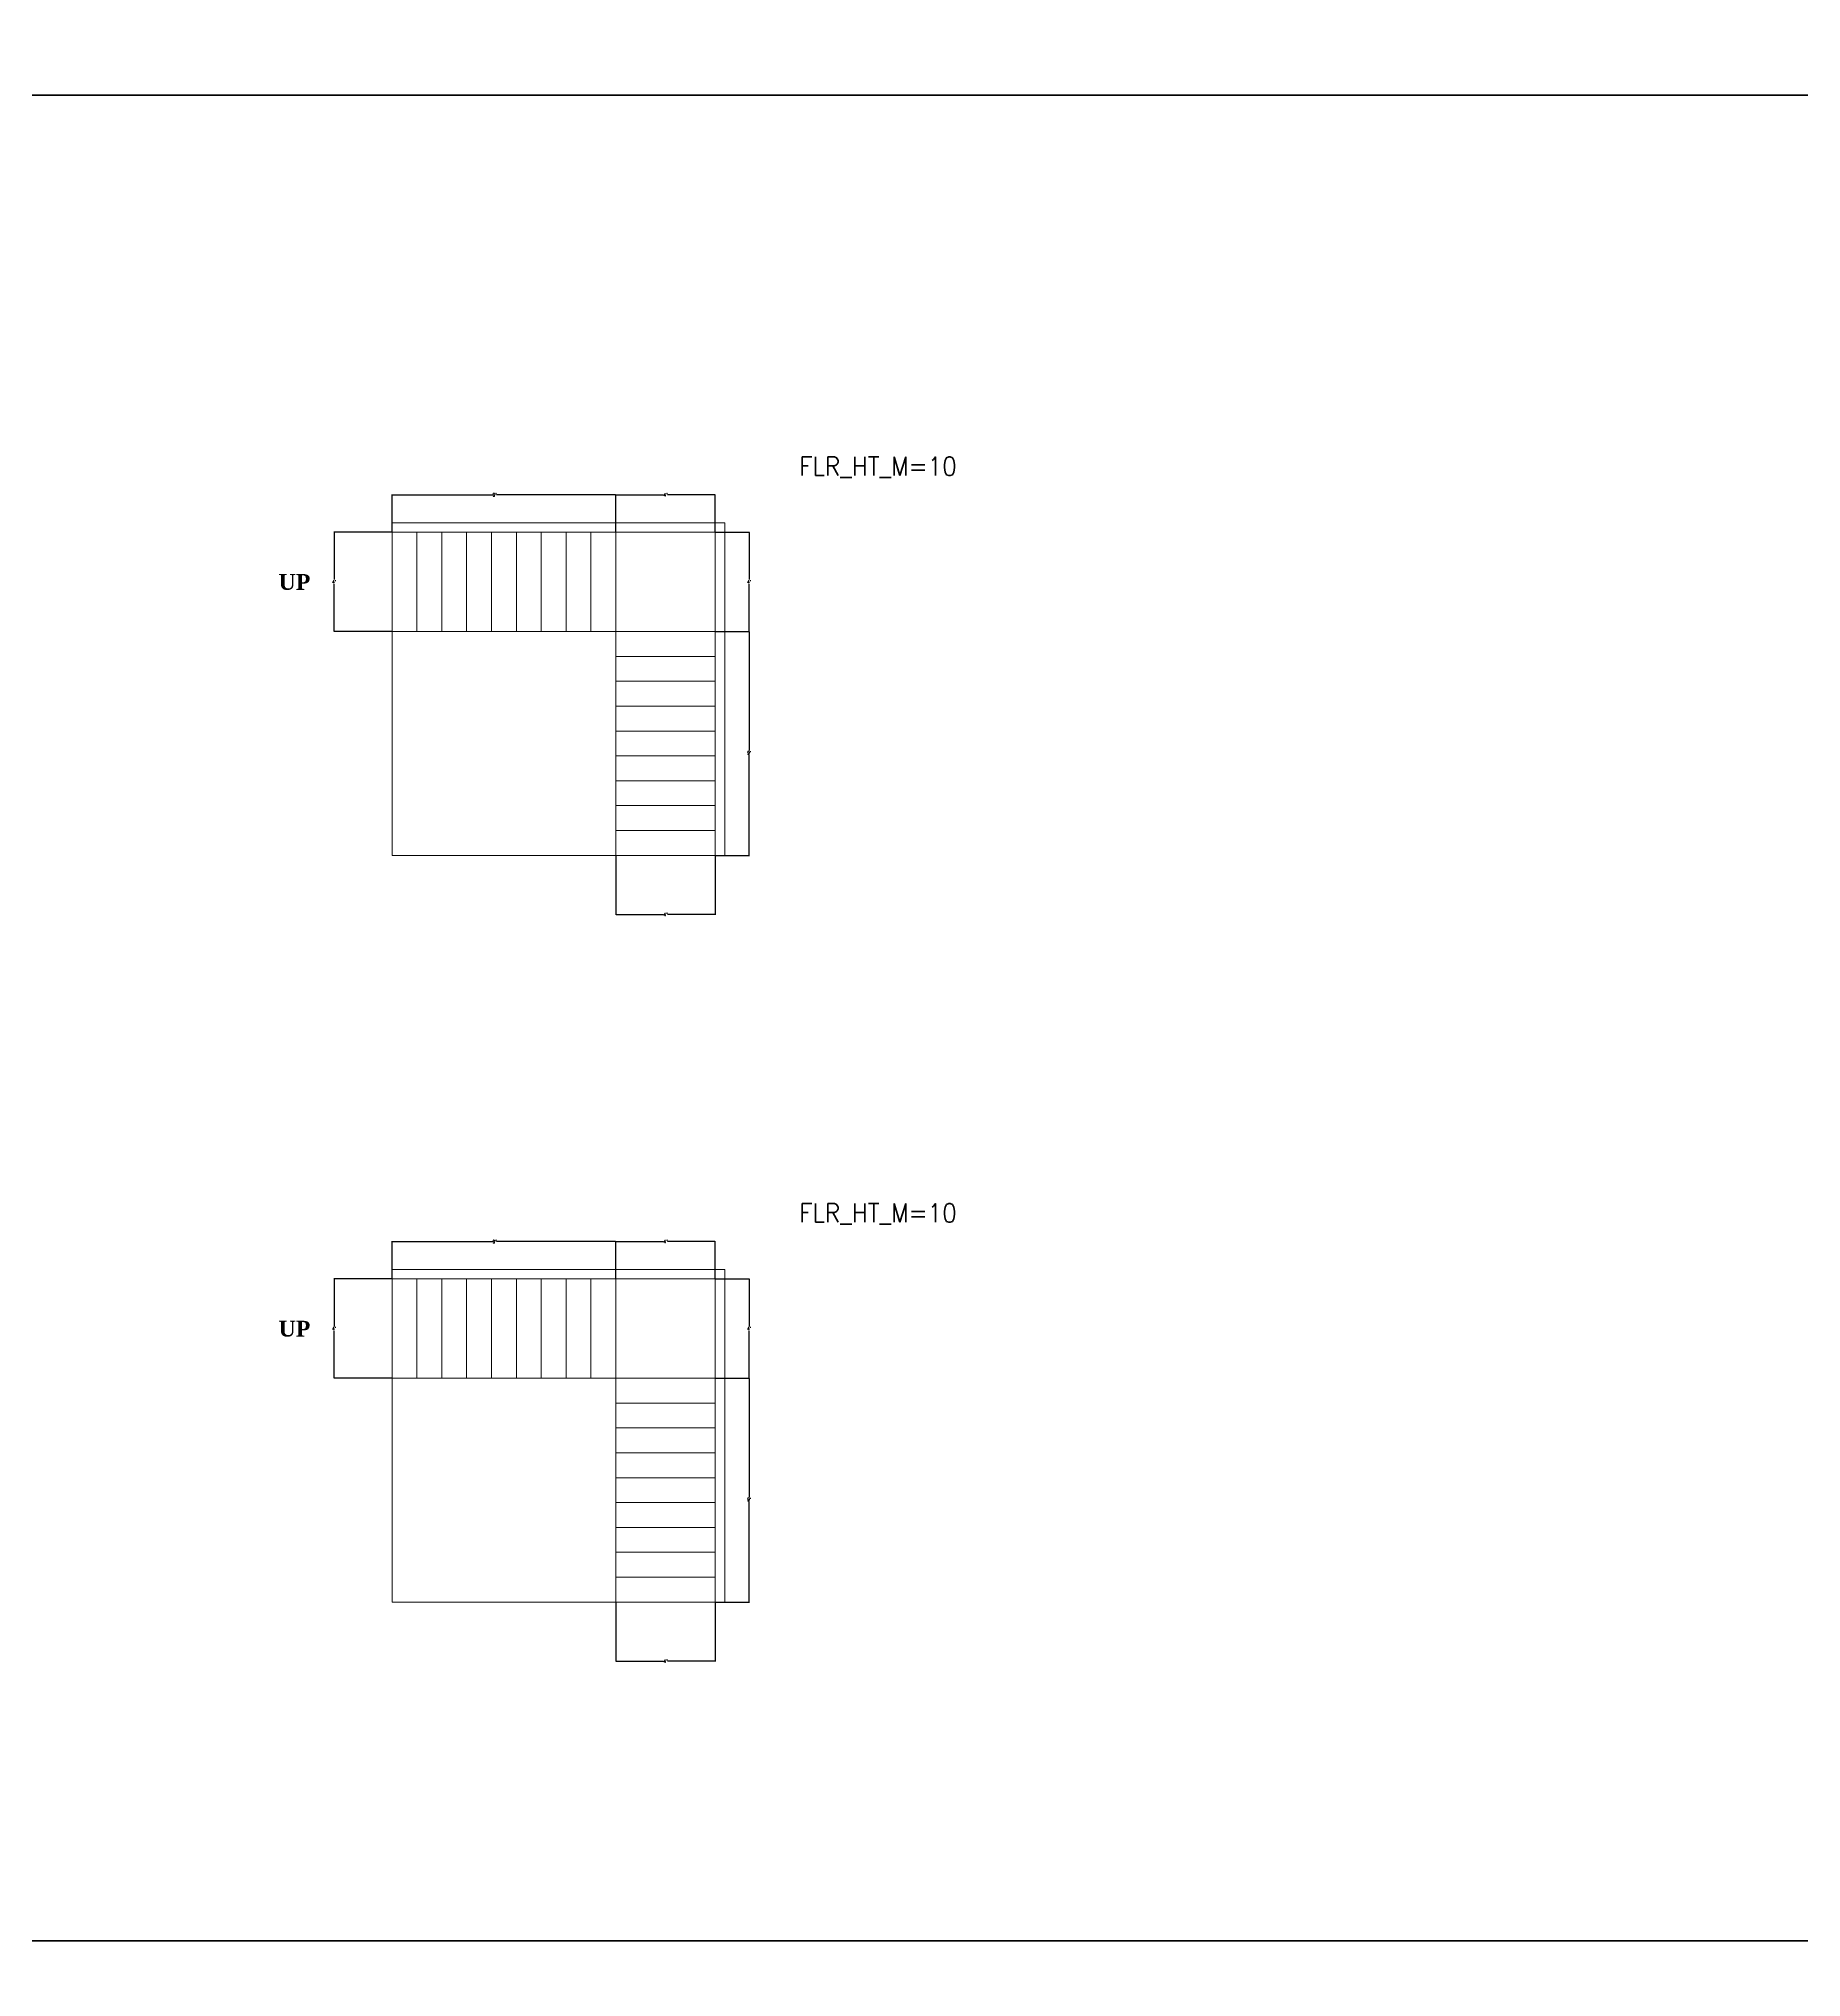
# Model space of a CAD drawing. Header units: feet. Extents: x -2086 to 4549, y -11457 to -6010.
# Drawn here: x 1146 to 1997, y -7911 to -6975 of the extents above; entities that cross this region are included whole.
import ezdxf

# ---------------------------------------------------------------- set-up
doc = ezdxf.new("R2010")
doc.units = ezdxf.units.FT
doc.header["$MEASUREMENT"] = 0
for name, color, linetype, lineweight in [('BLK_1_FLR_0_STAIR_1', 7, 'Continuous', 0), ('BLK_1_FLR_0_STAIR_1_FLIGHT_1', 7, 'Continuous', 0), ('BLK_1_FLR_0_STAIR_1_FLIGHT_2', 7, 'Continuous', 0), ('BLK_1_FLR_0_STAIR_1_LANDING_1', 7, 'Continuous', 0), ('BLK_1_FLR_0_STAIR_2', 7, 'Continuous', 0), ('BLK_1_FLR_0_STAIR_2_FLIGHT_2', 7, 'Continuous', 0), ('BLK_1_FLR_0_STAIR_2_LANDING_1', 7, 'Continuous', 0)]:
    doc.layers.add(name, color=color, linetype=linetype, lineweight=lineweight)
doc.layers.add('BLK_1_FLR_0_STAIR_2_FLIGHT_1', color=7, linetype='Continuous', lineweight=0, true_color=0xffffff)
doc.styles.add('MtXpl_Georgia', font='Georgia Bold.ttf')
doc.styles.get("Standard").update_dxf_attribs({"font": 'standard'})
doc.dimstyles.get("Standard").update_dxf_attribs({"dimtxt": 1.625, "dimasz": 0.18, "dimexe": 0.18, "dimexo": 0.0625, "dimgap": 0.09, "dimtad": 0, "dimtih": 1, "dimtoh": 1, "dimdec": 1, "dimzin": 0, "dimdsep": 46, "dimlunit": 4, "dimtxsty": 'standard', "dimcen": 0.09, "dimadec": 0, "dimazin": 0, "dimtfac": 1, "dimtdec": 1, "dimtofl": 0, "dimtmove": 0, "dimatfit": 3, "dimfxl": 1, "dimtolj": 1, "dimtzin": 0, "dimarcsym": 0})

# ---------------------------------------------------------------- blocks, each defined once
blk = doc.blocks.new('*D164')
at = {"layer": 'BLK_1_FLR_0_STAIR_1_FLIGHT_1', "color": 0, "lineweight": -2, "transparency": 16777216}
for p, q in [((1316.51, -7213.43), (1316.51, -7195.33)), ((1316.69, -7195.51), (1365.08, -7195.51)), ((1424.33, -7195.51), (1366.96, -7195.51)), ((1424.51, -7213.43), (1424.51, -7195.33))]:
    blk.add_line(p, q, dxfattribs=at)
at = {"layer": 'BLK_1_FLR_0_STAIR_1_FLIGHT_1', "color": 0, "transparency": 16777216}
for points in [[(1316.69, -7195.48), (1316.69, -7195.54), (1316.51, -7195.51)], [(1424.33, -7195.48), (1424.33, -7195.54), (1424.51, -7195.51)]]:
    blk.add_solid(points, dxfattribs=at)
at = {"layer": 'Defpoints', "color": 0, "transparency": 16777216}
for p in [(1424.51, -7195.51), (1316.51, -7213.49), (1424.51, -7213.49)]:
    blk.add_point(p, dxfattribs=at)
at = {"layer": 'BLK_1_FLR_0_STAIR_1_FLIGHT_1', "color": 0, "transparency": 16777216, "insert": (1366.02, -7195.51), "char_height": 1.625, "attachment_point": 5}
blk.add_mtext("\\A1;9'", dxfattribs=at)
blk = doc.blocks.new('*D165')
at = {"layer": 'BLK_1_FLR_0_STAIR_1_FLIGHT_1', "color": 0, "lineweight": -2, "transparency": 16777216}
for p, q in [((1316.45, -7213.49), (1288.38, -7213.49)), ((1288.56, -7213.67), (1288.56, -7236.43)), ((1288.56, -7261.31), (1288.56, -7238.55)), ((1316.45, -7261.49), (1288.38, -7261.49))]:
    blk.add_line(p, q, dxfattribs=at)
at = {"layer": 'BLK_1_FLR_0_STAIR_1_FLIGHT_1', "color": 0, "transparency": 16777216}
for points in [[(1288.53, -7213.67), (1288.59, -7213.67), (1288.56, -7213.49)], [(1288.53, -7261.31), (1288.59, -7261.31), (1288.56, -7261.49)]]:
    blk.add_solid(points, dxfattribs=at)
at = {"layer": 'Defpoints', "color": 0, "transparency": 16777216}
for p in [(1316.51, -7213.49), (1288.56, -7261.49), (1316.51, -7261.49)]:
    blk.add_point(p, dxfattribs=at)
at = {"layer": 'BLK_1_FLR_0_STAIR_1_FLIGHT_1', "color": 0, "transparency": 16777216, "insert": (1288.56, -7237.49), "char_height": 1.625, "attachment_point": 5}
blk.add_mtext("\\A1;4'", dxfattribs=at)
blk = doc.blocks.new('*D166')
at = {"layer": 'BLK_1_FLR_0_STAIR_1_FLIGHT_2', "color": 0, "lineweight": -2, "transparency": 16777216}
for p, q in [((1472.57, -7261.49), (1489.06, -7261.49)), ((1488.88, -7261.67), (1488.88, -7318.92)), ((1488.88, -7369.31), (1488.88, -7321.03)), ((1472.57, -7369.49), (1489.06, -7369.49))]:
    blk.add_line(p, q, dxfattribs=at)
at = {"layer": 'BLK_1_FLR_0_STAIR_1_FLIGHT_2', "color": 0, "transparency": 16777216}
for points in [[(1488.85, -7261.67), (1488.91, -7261.67), (1488.88, -7261.49)], [(1488.85, -7369.31), (1488.91, -7369.31), (1488.88, -7369.49)]]:
    blk.add_solid(points, dxfattribs=at)
at = {"layer": 'Defpoints', "color": 0, "transparency": 16777216}
for p in [(1472.51, -7261.49), (1488.88, -7261.49), (1472.51, -7369.49)]:
    blk.add_point(p, dxfattribs=at)
at = {"layer": 'BLK_1_FLR_0_STAIR_1_FLIGHT_2', "color": 0, "transparency": 16777216, "insert": (1488.88, -7319.98), "char_height": 1.625, "attachment_point": 5}
blk.add_mtext("\\A1;9'", dxfattribs=at)
blk = doc.blocks.new('*D167')
at = {"layer": 'BLK_1_FLR_0_STAIR_1_FLIGHT_2', "color": 0, "lineweight": -2, "transparency": 16777216}
for p, q in [((1424.51, -7369.55), (1424.51, -7398.21)), ((1472.51, -7369.55), (1472.51, -7398.21)), ((1424.69, -7398.03), (1447.57, -7398.03)), ((1472.33, -7398.03), (1449.45, -7398.03))]:
    blk.add_line(p, q, dxfattribs=at)
at = {"layer": 'BLK_1_FLR_0_STAIR_1_FLIGHT_2', "color": 0, "transparency": 16777216}
for points in [[(1424.69, -7398), (1424.69, -7398.06), (1424.51, -7398.03)], [(1472.33, -7398), (1472.33, -7398.06), (1472.51, -7398.03)]]:
    blk.add_solid(points, dxfattribs=at)
at = {"layer": 'Defpoints', "color": 0, "transparency": 16777216}
for p in [(1424.51, -7369.49), (1472.51, -7369.49), (1424.51, -7398.03)]:
    blk.add_point(p, dxfattribs=at)
at = {"layer": 'BLK_1_FLR_0_STAIR_1_FLIGHT_2', "color": 0, "transparency": 16777216, "insert": (1448.51, -7398.03), "char_height": 1.625, "attachment_point": 5}
blk.add_mtext("\\A1;4'", dxfattribs=at)
blk = doc.blocks.new('*D169')
at = {"layer": 'BLK_1_FLR_0_STAIR_1_LANDING_1', "color": 0, "lineweight": -2, "transparency": 16777216}
for p, q in [((1472.57, -7213.49), (1489.06, -7213.49)), ((1488.88, -7213.67), (1488.88, -7236.43)), ((1488.88, -7261.31), (1488.88, -7238.55)), ((1472.57, -7261.49), (1489.06, -7261.49))]:
    blk.add_line(p, q, dxfattribs=at)
at = {"layer": 'BLK_1_FLR_0_STAIR_1_LANDING_1', "color": 0, "transparency": 16777216}
for points in [[(1488.85, -7213.67), (1488.91, -7213.67), (1488.88, -7213.49)], [(1488.85, -7261.31), (1488.91, -7261.31), (1488.88, -7261.49)]]:
    blk.add_solid(points, dxfattribs=at)
at = {"layer": 'Defpoints', "color": 0, "transparency": 16777216}
for p in [(1472.51, -7213.49), (1488.88, -7213.49), (1472.51, -7261.49)]:
    blk.add_point(p, dxfattribs=at)
at = {"layer": 'BLK_1_FLR_0_STAIR_1_LANDING_1', "color": 0, "transparency": 16777216, "insert": (1488.88, -7237.49), "char_height": 1.625, "attachment_point": 5}
blk.add_mtext("\\A1;4'", dxfattribs=at)
blk = doc.blocks.new('*D168')
at = {"layer": 'BLK_1_FLR_0_STAIR_1_LANDING_1', "color": 0, "lineweight": -2, "transparency": 16777216}
for p, q in [((1424.51, -7213.43), (1424.51, -7195.33)), ((1424.69, -7195.51), (1447.57, -7195.51)), ((1472.33, -7195.51), (1449.45, -7195.51)), ((1472.51, -7213.43), (1472.51, -7195.33))]:
    blk.add_line(p, q, dxfattribs=at)
at = {"layer": 'BLK_1_FLR_0_STAIR_1_LANDING_1', "color": 0, "transparency": 16777216}
for points in [[(1424.69, -7195.48), (1424.69, -7195.54), (1424.51, -7195.51)], [(1472.33, -7195.48), (1472.33, -7195.54), (1472.51, -7195.51)]]:
    blk.add_solid(points, dxfattribs=at)
at = {"layer": 'Defpoints', "color": 0, "transparency": 16777216}
for p in [(1472.51, -7195.51), (1424.51, -7213.49), (1472.51, -7213.49)]:
    blk.add_point(p, dxfattribs=at)
at = {"layer": 'BLK_1_FLR_0_STAIR_1_LANDING_1', "color": 0, "transparency": 16777216, "insert": (1448.51, -7195.51), "char_height": 1.625, "attachment_point": 5}
blk.add_mtext("\\A1;4'", dxfattribs=at)
blk = doc.blocks.new('*D376')
at = {"layer": 'BLK_1_FLR_0_STAIR_2_FLIGHT_1', "color": 0, "lineweight": -2, "transparency": 16777216}
for p, q in [((1316.51, -7573.81), (1316.51, -7555.71)), ((1316.69, -7555.89), (1365.08, -7555.89)), ((1424.33, -7555.89), (1366.96, -7555.89)), ((1424.51, -7573.81), (1424.51, -7555.71))]:
    blk.add_line(p, q, dxfattribs=at)
at = {"layer": 'BLK_1_FLR_0_STAIR_2_FLIGHT_1', "color": 0, "transparency": 16777216}
for points in [[(1316.69, -7555.86), (1316.69, -7555.92), (1316.51, -7555.89)], [(1424.33, -7555.86), (1424.33, -7555.92), (1424.51, -7555.89)]]:
    blk.add_solid(points, dxfattribs=at)
at = {"layer": 'Defpoints', "color": 0, "transparency": 16777216}
for p in [(1424.51, -7555.89), (1316.51, -7573.87), (1424.51, -7573.87)]:
    blk.add_point(p, dxfattribs=at)
at = {"layer": 'BLK_1_FLR_0_STAIR_2_FLIGHT_1', "color": 0, "transparency": 16777216, "insert": (1366.02, -7555.89), "char_height": 1.625, "attachment_point": 5}
blk.add_mtext("\\A1;9'", dxfattribs=at)
blk = doc.blocks.new('*D377')
at = {"layer": 'BLK_1_FLR_0_STAIR_2_FLIGHT_1', "color": 0, "lineweight": -2, "transparency": 16777216}
for p, q in [((1316.45, -7573.87), (1288.38, -7573.87)), ((1288.56, -7574.05), (1288.56, -7596.81)), ((1288.56, -7621.69), (1288.56, -7598.92)), ((1316.45, -7621.87), (1288.38, -7621.87))]:
    blk.add_line(p, q, dxfattribs=at)
at = {"layer": 'BLK_1_FLR_0_STAIR_2_FLIGHT_1', "color": 0, "transparency": 16777216}
for points in [[(1288.53, -7574.05), (1288.59, -7574.05), (1288.56, -7573.87)], [(1288.53, -7621.69), (1288.59, -7621.69), (1288.56, -7621.87)]]:
    blk.add_solid(points, dxfattribs=at)
at = {"layer": 'Defpoints', "color": 0, "transparency": 16777216}
for p in [(1316.51, -7573.87), (1288.56, -7621.87), (1316.51, -7621.87)]:
    blk.add_point(p, dxfattribs=at)
at = {"layer": 'BLK_1_FLR_0_STAIR_2_FLIGHT_1', "color": 0, "transparency": 16777216, "insert": (1288.56, -7597.87), "char_height": 1.625, "attachment_point": 5}
blk.add_mtext("\\A1;4'", dxfattribs=at)
blk = doc.blocks.new('*D378')
at = {"layer": 'BLK_1_FLR_0_STAIR_2_FLIGHT_2', "color": 0, "lineweight": -2, "transparency": 16777216}
for p, q in [((1472.57, -7621.87), (1489.06, -7621.87)), ((1488.88, -7622.05), (1488.88, -7679.3)), ((1488.88, -7729.69), (1488.88, -7681.41)), ((1472.57, -7729.87), (1489.06, -7729.87))]:
    blk.add_line(p, q, dxfattribs=at)
at = {"layer": 'BLK_1_FLR_0_STAIR_2_FLIGHT_2', "color": 0, "transparency": 16777216}
for points in [[(1488.85, -7622.05), (1488.91, -7622.05), (1488.88, -7621.87)], [(1488.85, -7729.69), (1488.91, -7729.69), (1488.88, -7729.87)]]:
    blk.add_solid(points, dxfattribs=at)
at = {"layer": 'Defpoints', "color": 0, "transparency": 16777216}
for p in [(1472.51, -7621.87), (1488.88, -7621.87), (1472.51, -7729.87)]:
    blk.add_point(p, dxfattribs=at)
at = {"layer": 'BLK_1_FLR_0_STAIR_2_FLIGHT_2', "color": 0, "transparency": 16777216, "insert": (1488.88, -7680.36), "char_height": 1.625, "attachment_point": 5}
blk.add_mtext("\\A1;9'", dxfattribs=at)
blk = doc.blocks.new('*D379')
at = {"layer": 'BLK_1_FLR_0_STAIR_2_FLIGHT_2', "color": 0, "lineweight": -2, "transparency": 16777216}
for p, q in [((1424.51, -7729.93), (1424.51, -7758.59)), ((1472.51, -7729.93), (1472.51, -7758.59)), ((1424.69, -7758.41), (1447.57, -7758.41)), ((1472.33, -7758.41), (1449.45, -7758.41))]:
    blk.add_line(p, q, dxfattribs=at)
at = {"layer": 'BLK_1_FLR_0_STAIR_2_FLIGHT_2', "color": 0, "transparency": 16777216}
for points in [[(1424.69, -7758.38), (1424.69, -7758.44), (1424.51, -7758.41)], [(1472.33, -7758.38), (1472.33, -7758.44), (1472.51, -7758.41)]]:
    blk.add_solid(points, dxfattribs=at)
at = {"layer": 'Defpoints', "color": 0, "transparency": 16777216}
for p in [(1424.51, -7729.87), (1472.51, -7729.87), (1424.51, -7758.41)]:
    blk.add_point(p, dxfattribs=at)
at = {"layer": 'BLK_1_FLR_0_STAIR_2_FLIGHT_2', "color": 0, "transparency": 16777216, "insert": (1448.51, -7758.41), "char_height": 1.625, "attachment_point": 5}
blk.add_mtext("\\A1;4'", dxfattribs=at)
blk = doc.blocks.new('*D388')
at = {"layer": 'BLK_1_FLR_0_STAIR_2_LANDING_1', "color": 0, "lineweight": -2, "transparency": 16777216}
for p, q in [((1472.57, -7573.87), (1489.06, -7573.87)), ((1488.88, -7574.05), (1488.88, -7596.81)), ((1488.88, -7621.69), (1488.88, -7598.92)), ((1472.57, -7621.87), (1489.06, -7621.87))]:
    blk.add_line(p, q, dxfattribs=at)
at = {"layer": 'BLK_1_FLR_0_STAIR_2_LANDING_1', "color": 0, "transparency": 16777216}
for points in [[(1488.85, -7574.05), (1488.91, -7574.05), (1488.88, -7573.87)], [(1488.85, -7621.69), (1488.91, -7621.69), (1488.88, -7621.87)]]:
    blk.add_solid(points, dxfattribs=at)
at = {"layer": 'Defpoints', "color": 0, "transparency": 16777216}
for p in [(1472.51, -7573.87), (1488.88, -7573.87), (1472.51, -7621.87)]:
    blk.add_point(p, dxfattribs=at)
at = {"layer": 'BLK_1_FLR_0_STAIR_2_LANDING_1', "color": 0, "transparency": 16777216, "insert": (1488.88, -7597.87), "char_height": 1.625, "attachment_point": 5}
blk.add_mtext("\\A1;4'", dxfattribs=at)
blk = doc.blocks.new('*D380')
at = {"layer": 'BLK_1_FLR_0_STAIR_2_LANDING_1', "color": 0, "lineweight": -2, "transparency": 16777216}
for p, q in [((1424.51, -7573.81), (1424.51, -7555.71)), ((1424.69, -7555.89), (1447.57, -7555.89)), ((1472.33, -7555.89), (1449.45, -7555.89)), ((1472.51, -7573.81), (1472.51, -7555.71))]:
    blk.add_line(p, q, dxfattribs=at)
at = {"layer": 'BLK_1_FLR_0_STAIR_2_LANDING_1', "color": 0, "transparency": 16777216}
for points in [[(1424.69, -7555.86), (1424.69, -7555.92), (1424.51, -7555.89)], [(1472.33, -7555.86), (1472.33, -7555.92), (1472.51, -7555.89)]]:
    blk.add_solid(points, dxfattribs=at)
at = {"layer": 'Defpoints', "color": 0, "transparency": 16777216}
for p in [(1472.51, -7555.89), (1424.51, -7573.87), (1472.51, -7573.87)]:
    blk.add_point(p, dxfattribs=at)
at = {"layer": 'BLK_1_FLR_0_STAIR_2_LANDING_1', "color": 0, "transparency": 16777216, "insert": (1448.51, -7555.89), "char_height": 1.625, "attachment_point": 5}
blk.add_mtext("\\A1;4'", dxfattribs=at)

msp = doc.modelspace()

# ---------------------------------------------------------------- linework, layer by layer
for points in [[(-1223.89, -6111.79), (4548.57, -6111.79), (4548.57, -7002.59), (-1223.89, -7002.59), (-1223.89, -6111.79)], [(-1223.89, -7002.59), (4548.57, -7002.59), (4548.57, -7893.4), (-1223.89, -7893.4), (-1223.89, -7002.59)], [(-1223.89, -7002.59), (4548.57, -7002.59), (4548.57, -7893.4), (-1223.89, -7893.4), (-1223.89, -7002.59)], [(-1223.89, -7893.4), (4548.57, -7893.4), (4548.57, -8784.21), (-1223.89, -8784.21), (-1223.89, -7893.4)]]:
    msp.add_lwpolyline(points, close=True)
at = {"layer": 'BLK_1_FLR_0_STAIR_1'}
msp.add_lwpolyline([(1316.51, -7208.96), (1477.04, -7208.96), (1477.04, -7369.49), (1316.51, -7369.49), (1316.51, -7213.49)], close=True, dxfattribs=at)
at = {"layer": 'BLK_1_FLR_0_STAIR_1_FLIGHT_1', "color": 3}
for p, q in [((1316.51, -7261.49), (1316.51, -7213.49)), ((1328.51, -7261.49), (1328.51, -7213.49)), ((1340.51, -7261.49), (1340.51, -7213.49)), ((1352.51, -7261.49), (1352.51, -7213.49)), ((1364.51, -7261.49), (1364.51, -7213.49)), ((1376.51, -7261.49), (1376.51, -7213.49)), ((1388.51, -7261.49), (1388.51, -7213.49)), ((1400.51, -7261.49), (1400.51, -7213.49)), ((1412.51, -7261.49), (1412.51, -7213.49)), ((1424.51, -7261.49), (1424.51, -7213.49))]:
    msp.add_line(p, q, dxfattribs=at)
at = {"layer": 'BLK_1_FLR_0_STAIR_1_FLIGHT_1'}
msp.add_lwpolyline([(1316.51, -7213.49), (1316.51, -7261.49), (1424.51, -7261.49), (1424.51, -7213.49), (1316.51, -7213.49)], close=True, dxfattribs=at)
at = {"layer": 'BLK_1_FLR_0_STAIR_1_FLIGHT_2', "color": 3}
for p, q in [((1424.51, -7261.49), (1472.51, -7261.49)), ((1424.51, -7273.49), (1472.51, -7273.49)), ((1424.51, -7285.49), (1472.51, -7285.49)), ((1424.51, -7297.49), (1472.51, -7297.49)), ((1424.51, -7309.49), (1472.51, -7309.49)), ((1424.51, -7321.49), (1472.51, -7321.49)), ((1472.51, -7333.49), (1424.51, -7333.49)), ((1472.51, -7345.49), (1424.51, -7345.49)), ((1472.51, -7357.49), (1424.51, -7357.49)), ((1472.51, -7369.49), (1424.51, -7369.49))]:
    msp.add_line(p, q, dxfattribs=at)
at = {"layer": 'BLK_1_FLR_0_STAIR_1_FLIGHT_2'}
msp.add_lwpolyline([(1424.51, -7369.49), (1424.51, -7261.49), (1472.51, -7261.49), (1472.51, -7369.49), (1424.51, -7369.49)], close=True, dxfattribs=at)
at = {"layer": 'BLK_1_FLR_0_STAIR_1_LANDING_1'}
msp.add_lwpolyline([(1424.51, -7213.49), (1472.51, -7213.49), (1472.51, -7261.49), (1424.51, -7261.49), (1424.51, -7213.49)], close=True, dxfattribs=at)
at = {"layer": 'BLK_1_FLR_0_STAIR_2'}
msp.add_lwpolyline([(1316.51, -7569.34), (1477.04, -7569.34), (1477.04, -7729.87), (1316.51, -7729.87), (1316.51, -7573.87)], close=True, dxfattribs=at)
at = {"layer": 'BLK_1_FLR_0_STAIR_2_FLIGHT_1', "color": 3}
for p, q in [((1316.51, -7621.87), (1316.51, -7573.87)), ((1328.51, -7621.87), (1328.51, -7573.87)), ((1340.51, -7621.87), (1340.51, -7573.87)), ((1352.51, -7621.87), (1352.51, -7573.87)), ((1364.51, -7621.87), (1364.51, -7573.87)), ((1376.51, -7621.87), (1376.51, -7573.87)), ((1388.51, -7621.87), (1388.51, -7573.87)), ((1400.51, -7621.87), (1400.51, -7573.87)), ((1412.51, -7621.87), (1412.51, -7573.87)), ((1424.51, -7621.87), (1424.51, -7573.87))]:
    msp.add_line(p, q, dxfattribs=at)
at = {"layer": 'BLK_1_FLR_0_STAIR_2_FLIGHT_1'}
msp.add_lwpolyline([(1316.51, -7573.87), (1316.51, -7621.87), (1424.51, -7621.87), (1424.51, -7573.87), (1316.51, -7573.87)], close=True, dxfattribs=at)
at = {"layer": 'BLK_1_FLR_0_STAIR_2_FLIGHT_2', "color": 3}
for p, q in [((1424.51, -7621.87), (1472.51, -7621.87)), ((1424.51, -7633.87), (1472.51, -7633.87)), ((1424.51, -7645.87), (1472.51, -7645.87)), ((1424.51, -7657.87), (1472.51, -7657.87)), ((1424.51, -7669.87), (1472.51, -7669.87)), ((1424.51, -7681.87), (1472.51, -7681.87)), ((1472.51, -7693.87), (1424.51, -7693.87)), ((1472.51, -7705.87), (1424.51, -7705.87)), ((1472.51, -7717.87), (1424.51, -7717.87)), ((1472.51, -7729.87), (1424.51, -7729.87))]:
    msp.add_line(p, q, dxfattribs=at)
at = {"layer": 'BLK_1_FLR_0_STAIR_2_FLIGHT_2'}
msp.add_lwpolyline([(1424.51, -7729.87), (1424.51, -7621.87), (1472.51, -7621.87), (1472.51, -7729.87), (1424.51, -7729.87)], close=True, dxfattribs=at)
at = {"layer": 'BLK_1_FLR_0_STAIR_2_LANDING_1'}
msp.add_lwpolyline([(1424.51, -7573.87), (1472.51, -7573.87), (1472.51, -7621.87), (1424.51, -7621.87), (1424.51, -7573.87)], close=True, dxfattribs=at)

# ---------------------------------------------------------------- texts
at = {"style": 'MtXpl_Georgia'}
for p in [(1261.73, -7241.36), (1261.73, -7601.74)]:
    msp.add_text('UP', height=7.618, dxfattribs=at).set_placement(p)
at = {"layer": 'BLK_1_FLR_0_STAIR_1', "insert": (1513.11, -7177.21), "char_height": 9.0057, "width": 96.0609, "attachment_point": 1}
msp.add_mtext('FLR_HT_M=10', dxfattribs=at)
at = {"layer": 'BLK_1_FLR_0_STAIR_2', "insert": (1513.11, -7537.59), "char_height": 9.0057, "width": 96.0609, "attachment_point": 1}
msp.add_mtext('FLR_HT_M=10', dxfattribs=at)

# ---------------------------------------------------------------- dimensions: what is measured, and where the dimension line sits
at = {"layer": 'BLK_1_FLR_0_STAIR_1_FLIGHT_1', "color": 1}
dim = msp.add_linear_dim(base=(1424.51, -7195.51), p1=(1316.51, -7213.49), p2=(1424.51, -7213.49), dimstyle='Standard', dxfattribs=at)
dim.commit()
dim.dimension.update_dxf_attribs({"geometry": '*D164', "text_midpoint": (1366.02, -7195.51), "dimtype": 160})
at = {"layer": 'BLK_1_FLR_0_STAIR_1_FLIGHT_1', "color": 2}
dim = msp.add_linear_dim(base=(1288.56, -7261.49), p1=(1316.51, -7213.49), p2=(1316.51, -7261.49), angle=90, dimstyle='Standard', dxfattribs=at)
dim.commit()
dim.dimension.update_dxf_attribs({"geometry": '*D165', "text_midpoint": (1288.56, -7237.49)})
at = {"layer": 'BLK_1_FLR_0_STAIR_1_FLIGHT_2', "color": 1}
dim = msp.add_linear_dim(base=(1488.88, -7261.49), p1=(1472.51, -7369.49), p2=(1472.51, -7261.49), angle=90, dimstyle='Standard', dxfattribs=at)
dim.commit()
dim.dimension.update_dxf_attribs({"geometry": '*D166', "text_midpoint": (1488.88, -7319.98), "dimtype": 160})
at = {"layer": 'BLK_1_FLR_0_STAIR_1_FLIGHT_2', "color": 2}
dim = msp.add_linear_dim(base=(1424.51, -7398.03), p1=(1472.51, -7369.49), p2=(1424.51, -7369.49), angle=180, dimstyle='Standard', dxfattribs=at)
dim.commit()
dim.dimension.update_dxf_attribs({"geometry": '*D167', "text_midpoint": (1448.51, -7398.03)})
at = {"layer": 'BLK_1_FLR_0_STAIR_1_LANDING_1', "color": 1}
dim = msp.add_linear_dim(base=(1472.51, -7195.51), p1=(1424.51, -7213.49), p2=(1472.51, -7213.49), dimstyle='Standard', dxfattribs=at)
dim.commit()
dim.dimension.update_dxf_attribs({"geometry": '*D168', "text_midpoint": (1448.51, -7195.51), "dimtype": 160})
at = {"layer": 'BLK_1_FLR_0_STAIR_1_LANDING_1', "color": 2}
dim = msp.add_linear_dim(base=(1488.88, -7213.49), p1=(1472.51, -7261.49), p2=(1472.51, -7213.49), angle=90, dimstyle='Standard', dxfattribs=at)
dim.commit()
dim.dimension.update_dxf_attribs({"geometry": '*D169', "text_midpoint": (1488.88, -7237.49)})
at = {"layer": 'BLK_1_FLR_0_STAIR_2_FLIGHT_1', "color": 1}
dim = msp.add_linear_dim(base=(1424.51, -7555.89), p1=(1316.51, -7573.87), p2=(1424.51, -7573.87), dimstyle='Standard', dxfattribs=at)
dim.commit()
dim.dimension.update_dxf_attribs({"geometry": '*D376', "text_midpoint": (1366.02, -7555.89), "dimtype": 160})
at = {"layer": 'BLK_1_FLR_0_STAIR_2_FLIGHT_1', "color": 2}
dim = msp.add_linear_dim(base=(1288.56, -7621.87), p1=(1316.51, -7573.87), p2=(1316.51, -7621.87), angle=90, dimstyle='Standard', dxfattribs=at)
dim.commit()
dim.dimension.update_dxf_attribs({"geometry": '*D377', "text_midpoint": (1288.56, -7597.87)})
at = {"layer": 'BLK_1_FLR_0_STAIR_2_FLIGHT_2', "color": 1}
dim = msp.add_linear_dim(base=(1488.88, -7621.87), p1=(1472.51, -7729.87), p2=(1472.51, -7621.87), angle=90, dimstyle='Standard', dxfattribs=at)
dim.commit()
dim.dimension.update_dxf_attribs({"geometry": '*D378', "text_midpoint": (1488.88, -7680.36), "dimtype": 160})
at = {"layer": 'BLK_1_FLR_0_STAIR_2_FLIGHT_2', "color": 2}
dim = msp.add_linear_dim(base=(1424.51, -7758.41), p1=(1472.51, -7729.87), p2=(1424.51, -7729.87), angle=180, dimstyle='Standard', dxfattribs=at)
dim.commit()
dim.dimension.update_dxf_attribs({"geometry": '*D379', "text_midpoint": (1448.51, -7758.41)})
at = {"layer": 'BLK_1_FLR_0_STAIR_2_LANDING_1', "color": 1}
dim = msp.add_linear_dim(base=(1472.51, -7555.89), p1=(1424.51, -7573.87), p2=(1472.51, -7573.87), dimstyle='Standard', dxfattribs=at)
dim.commit()
dim.dimension.update_dxf_attribs({"geometry": '*D380', "text_midpoint": (1448.51, -7555.89), "dimtype": 160})
at = {"layer": 'BLK_1_FLR_0_STAIR_2_LANDING_1', "color": 2}
dim = msp.add_linear_dim(base=(1488.88, -7573.87), p1=(1472.51, -7621.87), p2=(1472.51, -7573.87), angle=90, dimstyle='Standard', dxfattribs=at)
dim.commit()
dim.dimension.update_dxf_attribs({"geometry": '*D388', "text_midpoint": (1488.88, -7597.87)})

doc.saveas('drawing.dxf')
